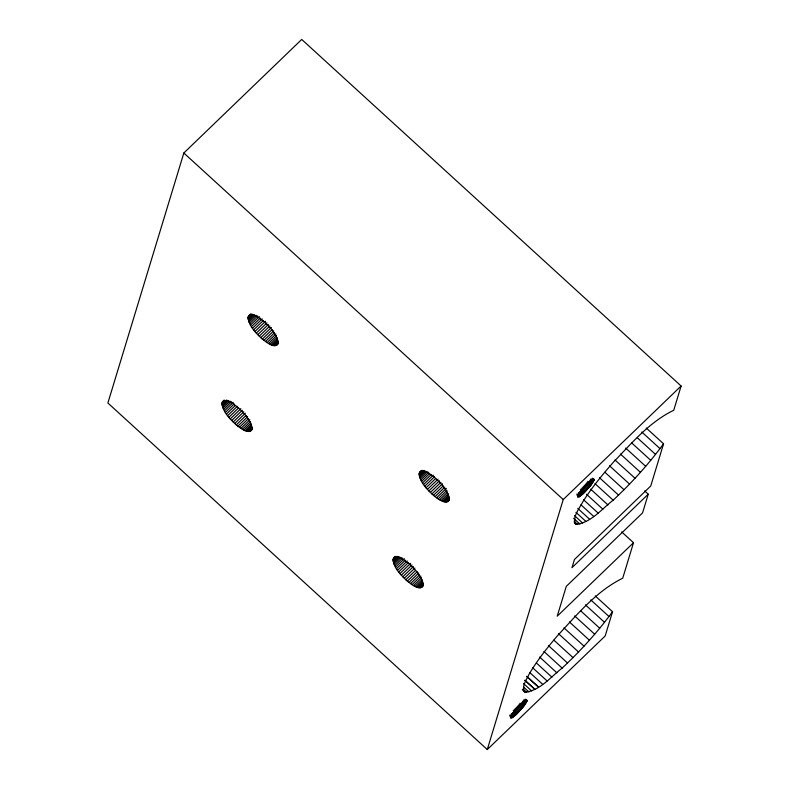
<?xml version="1.0" encoding="UTF-8"?>
<svg xmlns="http://www.w3.org/2000/svg" width="789" height="789" viewBox="0 0 789 789"><rect width="100%" height="100%" fill="white"/><g stroke="black" fill="none" stroke-linecap="round" stroke-linejoin="round"><path stroke-width="1.18" d="M527.042 700.819L526.687 699.882L524.33 700.938L517.821 706.816L511.864 714.173L510.404 718.148L512.367 717.586L516.006 714.735L523.58 706.559L527.042 700.819L525.218 699.162M594.176 479.86L593.821 478.923L592.085 479.574L584.955 485.846L578.998 493.204L577.538 497.188L579.491 496.626L583.14 493.776L590.714 485.6L594.176 479.86L592.352 478.193M221.936 403.307C224.835 396.423 234.057 404.471 237.667 407.193C243.88 413.032 251.05 419.866 252.007 428.772C249.097 435.656 239.886 427.608 236.266 424.877C230.063 419.048 222.883 412.213 221.936 403.307L224.599 400.743M248.012 317.484C250.912 310.61 260.123 318.657 263.743 321.379C269.956 327.218 277.126 334.053 278.073 342.959C275.174 349.843 265.952 341.795 262.342 339.063C256.129 333.234 248.959 326.399 248.012 317.484L251.553 314.071M393.03 559.598C395.94 552.714 405.151 560.762 408.771 563.494C414.984 569.323 422.154 576.157 423.101 585.063C420.202 591.947 410.98 583.899 407.371 581.177C401.157 575.339 393.987 568.504 393.03 559.598L395.693 557.034M419.107 473.775C422.007 466.901 431.228 474.948 434.838 477.67C441.051 483.509 448.221 490.344 449.178 499.25C446.278 506.134 437.057 498.086 433.447 495.354C427.234 489.525 420.064 482.69 419.107 473.775L422.657 470.362M646.27 428.023L663.559 443.812C648.627 464.169 631.594 482.967 613.152 500.196C601.8 508.915 591.06 522.801 576.069 524.281L574.944 523.423C573.031 515.493 579.659 508.215 582.982 501.518C591.997 487.434 602.599 474.445 613.655 461.94C631.841 443.014 649.682 421.829 673.737 410.29L681.114 386.008L301.723 39.45L183.837 153.007L107.886 402.992L487.277 749.55L605.163 635.993L612.54 611.712L595.261 595.922M487.277 749.55L563.228 499.565L681.114 386.008M621.683 531.914L633.508 542.714L622.728 578.189C596.405 591.148 577.015 614.68 557.389 635.845C547.142 647.907 537.23 660.363 529.192 674.033C526.786 679.319 522.012 685.237 523.935 691.322L525.06 692.18C540.051 690.7 550.791 676.814 562.133 668.096C580.576 650.866 597.608 632.068 612.54 611.712M644.623 490.906L648.242 494.21L642.571 512.87L566.295 586.345L557.221 616.189L633.508 542.714M663.559 443.812L650.738 486.004L574.461 559.48L571.966 567.686L648.242 494.21M248.486 315.925L250.251 314.219M248.16 316.636L250.823 314.071M248.012 318.48L252.45 314.209M248.19 319.604L253.506 314.486M248.525 320.847L254.729 314.87M249.018 322.188L256.109 315.353M249.669 323.618L257.648 315.935M250.468 325.117L259.334 316.576M251.405 326.676L260.262 318.135M252.46 328.273L262.214 318.884M253.634 329.891L263.388 320.502M254.916 331.508L265.558 321.271M256.287 333.126L266.929 322.879M257.727 334.694L268.368 324.457M259.236 336.222L269.868 325.975M260.774 337.682L271.406 327.445M262.342 339.063L272.097 329.674M263.921 340.345L273.665 330.956M265.479 341.519L274.345 332.978M267.017 342.564L275.884 334.033M268.516 343.481L276.495 335.798M269.956 344.251L277.047 337.416M271.308 344.862L277.521 338.885M272.58 345.316L277.896 340.197M273.744 345.602L278.182 341.331M274.789 345.72L278.339 342.308M275.716 345.671L278.369 343.116M276.495 345.454L278.261 343.748M222.409 401.739L224.184 400.033M222.094 402.449L223.859 400.743M221.946 404.293L226.374 400.033M222.113 405.418L227.439 400.299M222.459 406.66L228.662 400.684M222.952 408.002L230.043 401.167M223.603 409.432L231.581 401.749M224.392 410.931L233.258 402.39M225.329 412.489L234.195 403.948M226.394 414.087L235.25 405.546M227.567 415.704L237.311 406.315M228.849 417.332L238.594 407.933M230.21 418.939L240.852 408.692M231.66 420.517L242.292 410.27M233.159 422.036L243.791 411.799M234.698 423.506L245.34 413.258M236.266 424.877L246.02 415.487M237.844 426.168L247.598 416.77M239.412 427.332L248.279 418.801M240.951 428.388L249.817 419.847M242.44 429.295L250.419 421.612M243.88 430.064L250.971 423.239M245.241 430.676L251.444 424.699M246.513 431.129L251.829 426.011M247.677 431.425L252.105 427.155M248.722 431.544L252.263 428.121M249.64 431.494L252.302 428.93M250.419 431.267L252.194 429.561M419.58 472.216L421.356 470.51M419.265 472.927L421.918 470.362M419.117 474.771L423.545 470.5M419.294 475.895L424.61 470.777M419.63 477.138L425.833 471.161M420.123 478.479L427.214 471.644M420.774 479.909L428.752 472.226M421.573 481.408L429.541 473.725M422.5 482.967L431.366 474.426M423.565 484.564L433.309 475.175M424.738 486.182L434.492 476.793M426.021 487.809L435.765 478.41M427.391 489.417L438.023 479.17M428.831 490.985L439.463 480.748M430.33 492.514L440.972 482.266M431.879 493.973L442.511 483.736M433.447 495.354L443.191 485.965M435.015 496.636L444.769 487.247M436.583 497.81L446.337 488.421M438.122 498.865L446.988 490.324M439.621 499.772L447.6 492.089M441.051 500.542L448.142 493.707M442.412 501.153L448.616 495.176M443.684 501.607L449 496.488M444.848 501.893L449.276 497.632M445.893 502.021L449.434 498.599M446.811 501.962L449.474 499.407M447.59 501.745L449.365 500.039M393.514 558.04L395.279 556.324M393.188 558.74L394.964 557.034M393.04 560.584L397.478 556.324M393.218 561.709L398.534 556.59M393.553 562.951L399.757 556.975M394.046 564.293L401.137 557.458M394.697 565.723L402.676 558.04M395.496 567.222L404.363 558.691M396.433 568.78L405.29 560.249M397.488 570.378L407.242 560.989M398.662 571.995L408.416 562.606M399.944 573.623L410.586 563.376M401.315 575.23L411.957 564.983M402.755 576.808L413.397 566.561M404.264 578.327L414.896 568.09M405.802 579.797L415.556 570.398M407.371 581.177L417.125 571.778M408.949 582.46L418.693 573.061M410.507 583.623L419.373 575.092M412.045 584.679L420.912 576.138M413.544 585.586L421.523 577.903M414.984 586.355L422.076 579.53M416.336 586.967L422.549 580.99M417.608 587.42L422.924 582.302M418.772 587.716L423.21 583.446M419.817 587.835L423.368 584.412M420.734 587.785L423.397 585.221M421.523 587.558L423.289 585.852M526.618 676.548L538.581 687.12L526.766 676.321M524.833 680.365L534.912 689.349L524.941 680.236M641.802 432.007L659.999 448.625M637.325 437.787L655.521 454.405M631.624 442.866L650.738 460.322M625.667 448.034L645.678 466.319M620.41 454.03L640.431 472.315M615.016 459.977L635.027 478.262M609.522 465.806L629.543 484.091M604.916 472.276L624.02 489.722M599.433 477.661L618.537 495.117M592.214 478.667L594.028 480.323M591.977 479.219L593.792 480.886M590.744 479.022L593.476 481.517M594.955 483.578L613.152 500.196M590.34 479.732L593.072 482.217M589.856 480.501L592.588 482.986M589.304 481.32L592.026 483.815M587.766 481.369L591.405 484.683M587.075 482.276L590.714 485.6M586.335 483.213L589.965 486.537M585.546 484.17L589.186 487.484M590.626 489.131L607.915 504.921M584.718 485.127L588.357 488.45M583.87 486.083L587.499 489.407M582.992 487.03L586.631 490.344M582.114 487.947L585.744 491.271M581.227 488.825L584.866 492.149M586.503 494.269L602.885 509.23M580.359 489.663L583.998 492.987M580.418 491.281L583.14 493.776M579.599 492.011L582.321 494.496M578.81 492.661L581.542 495.147M578.071 493.233L580.803 495.729M578.298 494.555L580.112 496.222M583.564 499.772L598.121 513.067M576.769 494.131L579.491 496.626M577.124 495.275L578.948 496.932M580.931 504.782L593.673 516.41M577.765 508.412L589.59 519.221M183.837 153.007L563.228 499.565M575.95 512.337L585.921 521.45M574.54 515.631L582.696 523.087M573.623 518.314L579.964 524.113M574.126 521.194L577.745 524.507M574.254 522.624L576.069 524.281M590.793 599.906L608.99 616.525M585.408 604.847L604.512 622.304M580.615 610.775L599.719 628.222M574.658 615.933L594.669 634.218M569.402 621.939L589.413 640.214M563.997 627.876L584.018 646.161M558.513 633.705L578.524 651.99M553.908 640.175L573.011 657.622M548.424 645.56L567.528 663.016M543.937 651.477L562.133 668.096M539.617 657.03L556.896 672.82M536.402 662.997L551.876 677.13M532.555 667.672L547.112 680.976M529.922 672.682L542.664 684.31M523.531 683.53L531.687 690.986M523.521 687.041L528.955 692.012M523.107 689.093L526.736 692.407M522.338 689.694L525.06 692.18M525.079 699.626L526.894 701.293M524.843 700.188L526.667 701.845M523.61 699.991L526.342 702.476M523.206 700.691L525.938 703.186M522.722 701.46L525.454 703.956M522.17 702.289L524.892 704.774M521.539 703.157L524.271 705.652M519.941 703.236L523.58 706.559M519.201 704.173L522.841 707.496M518.412 705.129L522.052 708.453M517.584 706.086L521.223 709.41M516.736 707.043L520.365 710.366M515.858 707.989L519.497 711.313M514.98 708.907L518.61 712.23M514.093 709.794L517.732 713.118M513.225 710.633L516.864 713.956M513.284 712.25L516.006 714.735M512.465 712.97L515.187 715.465M511.676 713.621L514.408 716.116M510.937 714.203L513.669 716.688M511.164 715.524L512.978 717.181M509.635 715.09L512.367 717.586M509.99 716.234L511.814 717.891"/></g></svg>
